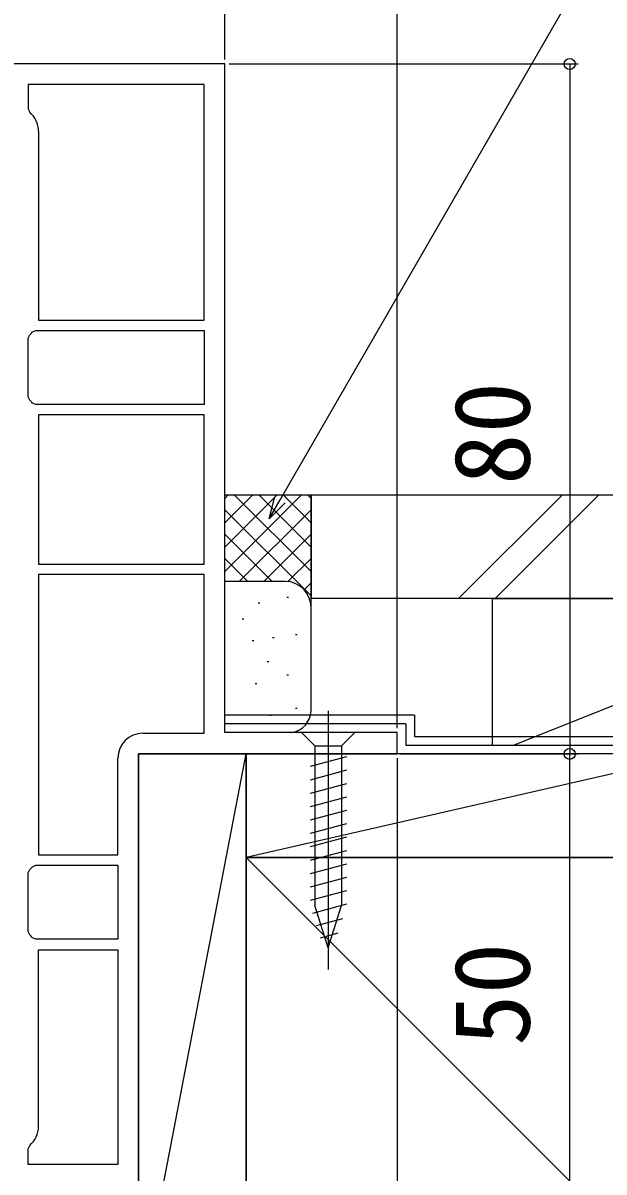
# Model space of a CAD drawing. Units: millimetres, scale not verified. Extents: x -525 to 525, y -783 to 779.
# Drawn here: x 236.6 to 304, y -476.3 to -343 of the extents above; entities that cross this region are included whole.
import ezdxf
from ezdxf.enums import TextEntityAlignment as Align

# ---------------------------------------------------------------- set-up
doc = ezdxf.new("R2010")
doc.units = ezdxf.units.MM
doc.header["$LTSCALE"] = 4
for name, color, linetype in [('0-2_YKK_11', 7, 'Continuous'), ('0-5_YKK_13', 4, 'Continuous'), ('0-7_YKK_D', 6, 'Continuous'), ('0-9_YSS_K', 3, 'Continuous'), ('0-A_YSS_KE', 3, 'Continuous')]:
    doc.layers.add(name, color=color, linetype=linetype)
doc.styles.add('ＭＳ ゴシック', font='')
doc.styles.get('ＭＳ ゴシック').set_extended_font_data('MS Gothic')

msp = doc.modelspace()

# ---------------------------------------------------------------- linework, layer by layer
at = {"layer": '0-2_YKK_11'}
for points in [[(260, -425.3), (260, -347.8), (212.2, -347.8)], [(257.6, -377.5), (257.6, -350.2), (237.2, -350.2), (237.2, -353.008), (237.376, -353.389)], [(238.4, -355.6), (238.4, -377.5), (257.6, -377.5)], [(237.376, -386.789), (237.2, -386.408), (237.2, -379.592), (237.376, -379.211)], [(237.711, -378.876), (238.092, -378.7), (257.6, -378.7), (257.6, -387.3)], [(257.6, -387.3), (238.092, -387.3), (237.711, -387.124)], [(238.4, -407), (238.4, -439.5), (247.6, -439.5), (247.6, -428.3)], [(250.5, -425.4), (257.6, -425.4), (257.6, -407), (238.4, -407)], [(211, -473), (211, -477.8), (246, -477.8), (246, -492.8), (250, -492.8), (250, -490.3), (248.5, -490.3), (248.5, -477.8), (250, -477.8), (250, -427.8), (280, -427.8), (280, -425.3), (260, -425.3)], [(237.711, -440.876), (238.092, -440.7), (247.6, -440.7), (247.6, -449.3)], [(237.376, -448.789), (237.2, -448.408), (237.2, -441.592), (237.376, -441.211)], [(247.6, -449.3), (238.092, -449.3), (237.711, -449.124)], [(247.6, -450.5), (247.6, -475.4), (237.2, -475.4), (237.2, -473.592), (237.376, -473.211)], [(238.4, -471), (238.4, -450.5), (247.6, -450.5)]]:
    msp.add_lwpolyline(points, dxfattribs=at)
msp.add_lwpolyline([(238.4, -405.8), (257.6, -405.8), (257.6, -388.5), (238.4, -388.5)], close=True, dxfattribs=at)
for centre, start, end in [((235.5, -355.6), 359.99999, 49.67978), ((235.5, -377), 310.32022, 319.67978), ((235.5, -389), 40.32022, 49.67978), ((250.5, -428.3), 90.00001, 179.99999), ((235.5, -439), 310.32022, 319.67978), ((235.5, -451), 40.32022, 49.67978), ((235.5, -471), 310.32022, 0.00001)]:
    msp.add_arc(centre, 2.9, start, end, dxfattribs=at)
at = {"layer": '0-5_YKK_13'}
for p, q in [((272, -422.8), (272, -452.8)), ((275.1, -425.3), (273.55, -426.85)), ((270.45, -426.85), (270.45, -445.384)), ((273.55, -426.85), (273.55, -445.384)), ((274.1, -428.151), (269.9, -429.276)), ((274.1, -429.704), (269.9, -430.829)), ((274.1, -431.257), (269.9, -432.382)), ((274.1, -432.81), (269.9, -433.935)), ((274.1, -434.363), (269.9, -435.488)), ((274.1, -435.916), (269.9, -437.041)), ((274.1, -437.469), (269.9, -438.594)), ((274.1, -439.021), (269.9, -440.147)), ((274.1, -440.574), (269.9, -441.7)), ((274.1, -442.127), (269.9, -443.253)), ((274.1, -443.68), (269.9, -444.806)), ((274.1, -445.233), (270.159, -446.289)), ((272, -450.3), (270.45, -445.384)), ((272, -450.3), (270.45, -445.384)), ((272, -450.3), (273.55, -445.384)), ((273.646, -446.908), (270.61, -447.721)), ((273.111, -448.604), (271.062, -449.153))]:
    msp.add_line(p, q, dxfattribs=at)
msp.add_lwpolyline([(275.1, -425.3), (268.9, -425.3), (270.45, -426.85), (273.55, -426.85)], dxfattribs=at)
at = {"layer": '0-7_YKK_D'}
for p, q in [((260, -347.3), (260, -301.05)), ((260, -347.3), (260, -321.05)), ((260, -347.3), (260, -321.05)), ((280, -424.8), (280, -321.05)), ((260.5, -347.8), (301, -347.8)), ((300, -347.8), (300, -427.801)), ((280, -428.3), (280, -629.8)), ((280.289, -427.8), (301, -427.8)), ((280.289, -427.801), (301, -427.801)), ((300, -477.8), (300, -427.8))]:
    msp.add_line(p, q, dxfattribs=at)
for points in [[(265.14, -400.557), (266.415, -398.348), (310.466, -322.05), (396.142, -322.05)], [(267.006, -398.69), (265.14, -400.557), (265.823, -398.007)]]:
    msp.add_lwpolyline(points, dxfattribs=at)
for centre in [(300, -347.8), (300, -427.8), (300, -427.801)]:
    msp.add_circle(centre, 0.637, dxfattribs=at)
at = {"layer": '0-9_YSS_K'}
for p, q in [((270, -397.799), (260, -397.799)), ((260, -406.657), (268.858, -397.799)), ((260, -403.828), (266.03, -397.799)), ((260, -401), (263.201, -397.799)), ((260, -398.172), (260.373, -397.799)), ((261.142, -397.799), (270, -406.657)), ((263.971, -397.799), (270, -403.828)), ((266.799, -397.799), (270, -401)), ((269.628, -397.799), (270, -398.172)), ((270, -410.799), (270, -397.799)), ((299.11, -397.799), (287.11, -409.799)), ((303.353, -397.799), (291.353, -409.799)), ((260, -399.485), (270, -409.485)), ((261.687, -407.799), (270, -399.485)), ((260, -402.314), (265.486, -407.799)), ((264.515, -407.799), (270, -402.314)), ((260, -405.142), (262.675, -407.817)), ((267.326, -407.817), (270, -405.142)), ((267, -407.799), (260, -407.799)), ((269.206, -408.765), (270, -407.971)), ((263.857, -410.294), (264.057, -410.294)), ((267.195, -409.627), (267.395, -409.627)), ((291, -409.8), (291, -426.8)), ((291, -409.8), (336, -409.8)), ((293.5, -426.8), (336, -409.8)), ((270, -422.799), (270, -410.799)), ((262.001, -412.125), (262.201, -412.125)), ((265.526, -414.3), (265.726, -414.3)), ((268.197, -413.966), (268.397, -413.966)), ((263.189, -414.634), (263.389, -414.634)), ((264.923, -417.093), (265.123, -417.093)), ((263.523, -419.641), (263.723, -419.641)), ((267.195, -418.64), (267.395, -418.64)), ((265.192, -423.313), (265.392, -423.313)), ((268.197, -422.482), (268.397, -422.482)), ((260.3, -425.299), (267, -425.299)), ((250, -492.8), (262.5, -427.8)), ((315, -427.8), (262.5, -439.8)), ((336, -427.8), (291, -427.8)), ((262.5, -439.799), (367.5, -544.799))]:
    msp.add_line(p, q, dxfattribs=at)
for points in [[(262.5, -492.8), (262.5, -427.8), (250, -427.8), (250, -492.8)], [(315, -439.8), (315, -427.8), (262.5, -427.8), (262.5, -439.8)]]:
    msp.add_lwpolyline(points, close=True, dxfattribs=at)
for centre, radius, start, end in [((267, -410.799), 3, 360, 90), ((267.393, -422.72), 2.609, 278.51139, 358.26236)]:
    msp.add_arc(centre, radius, start, end, dxfattribs=at)
at = {"layer": '0-A_YSS_KE'}
for p, q in [((440, -409.799), (270, -409.799)), ((282, -423.299), (260, -423.299)), ((281, -424.299), (260, -424.299))]:
    msp.add_line(p, q, dxfattribs=at)
for points in [[(440, -397.799), (270, -397.799), (270, -409.799)], [(282, -423.299), (282, -425.799), (338, -425.799)], [(281, -424.299), (281, -426.799), (337, -426.799)], [(367.5, -439.799), (262.5, -439.799), (262.5, -544.799), (367.5, -544.799)]]:
    msp.add_lwpolyline(points, dxfattribs=at)

# ---------------------------------------------------------------- texts
at = {"layer": '0-7_YKK_D', "style": 'ＭＳ ゴシック'}
for s, p in [('80', (298, -396.63)), ('50', (298, -461.664))]:
    msp.add_text(s, height=8.798, rotation=90, dxfattribs=at).set_placement(p, align=Align.BOTTOM_LEFT)

doc.saveas('drawing.dxf')
